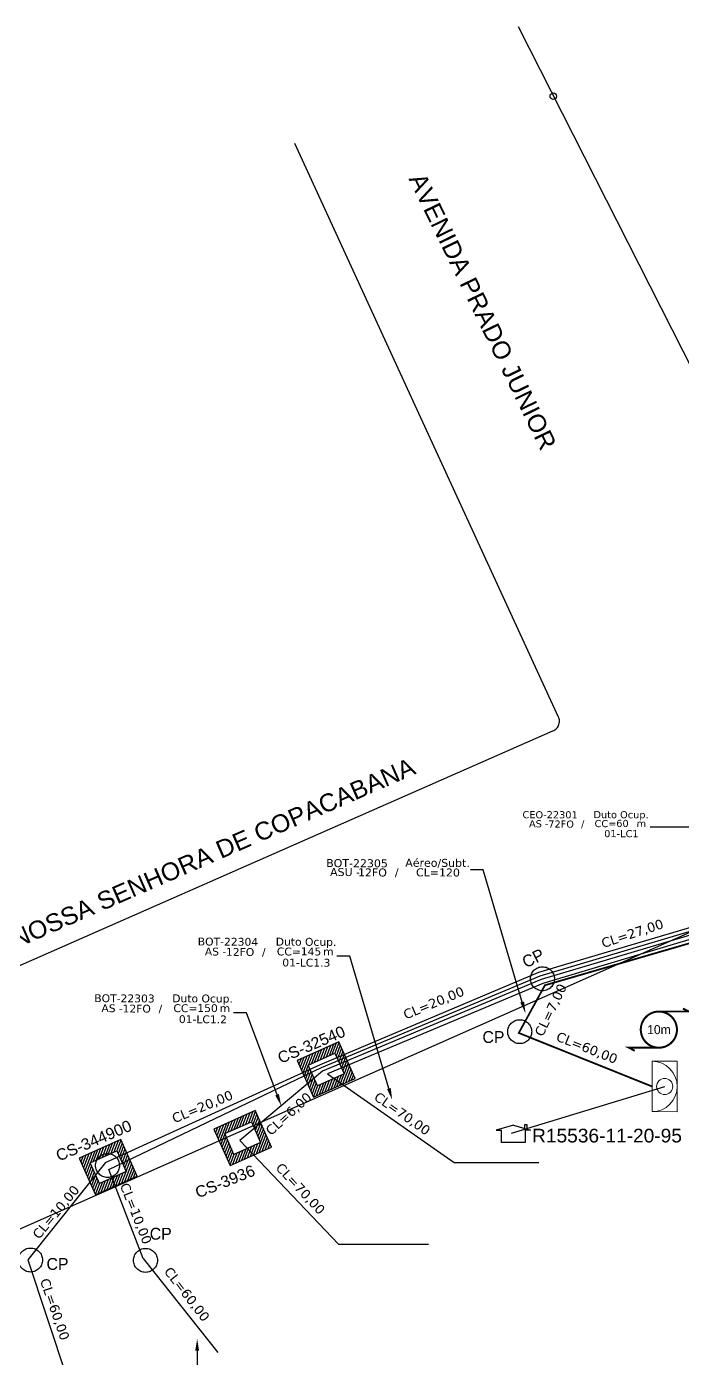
# Model space of a CAD drawing. Header units: metres. Extents: x -1286 to -445, y -500 to 94.
# Drawn here: x -862.2 to -766.3, y -398 to -203.4 of the extents above; entities that cross this region are included whole.
import ezdxf
from ezdxf import colors
from ezdxf.entities.mleader import LeaderData, LeaderLine
from ezdxf.enums import TextEntityAlignment as Align
from ezdxf.math import Vec2, Vec3

# ---------------------------------------------------------------- set-up
doc = ezdxf.new("R2010")
doc.units = ezdxf.units.M
doc.linetypes.add('PHANTOM2', pattern=[1.25, 0.625, -0.125, 0.125, -0.125, 0.125, -0.125])
for name, color, linetype in [('10.0-Cartográfico', 4, 'Continuous'), ('10.1-Caixas Subterrâneas', 5, 'Continuous'), ('CAP_A_INSTALAR', 1, 'Continuous'), ('CELULAS_GPON', 7, 'Continuous'), ('Folga', 1, 'Continuous'), ('label_cabos', 7, 'Continuous'), ('Legenda', 1, 'Continuous'), ('LOGRADOURO', 5, 'Continuous'), ('surveys', 7, 'Continuous'), ('surveys legendas', 7, 'Continuous')]:
    doc.layers.add(name, color=color, linetype=linetype)
doc.layers.add('20.1-CDO_INTERIOR', color=1, linetype='Continuous', lineweight=0)
doc.layers.add('DROP DE CLIENTE', color=140, linetype='Continuous', plot=False)
doc.layers.add('EXTRA', color=50, linetype='Continuous', plot=False)
doc.styles.add('ARIAL', font='arial.ttf')
doc.styles.add('siredit', font='verdana.ttf')
doc.linetypes.add('FENCELINE1', pattern='A,0.25,-0.1,[133,ltypeshp.shx,S=0.1,R=0,X=-0.1,Y=0],-0.1,1', length=1.45)

# ---------------------------------------------------------------- blocks, each defined once
blk = doc.blocks.new('DV')
at = {"linetype": 'Continuous'}
blk.add_circle((0, 0), 0.00000275, dxfattribs=at)
blk = doc.blocks.new('MHMZ')
at = {"color": 0, "linetype": 'PHANTOM2'}
blk.add_circle((0, 0), 0.0000101, dxfattribs=at)
blk = doc.blocks.new('*X69')
at = {"color": 0, "linetype": 'Continuous'}
for p, q in [((-1.25, 0.34099), (-0.49099, 1.1)), ((-1.25, 0.517767), (-0.667767, 1.1)), ((-1.25, 0.694544), (-0.844544, 1.1)), ((-1.25, 0.87132), (-1.02132, 1.1)), ((-1.25, 1.048097), (-1.198097, 1.1)), ((-0.789214, 0.625), (-0.314214, 1.1)), ((-0.612437, 0.625), (-0.137437, 1.1)), ((-0.43566, 0.625), (0.03934, 1.1)), ((-0.258883, 0.625), (0.216117, 1.1)), ((-0.082107, 0.625), (0.392893, 1.1)), ((0.09467, 0.625), (0.56967, 1.1)), ((0.271447, 0.625), (0.746447, 1.1)), ((0.448223, 0.625), (0.923223, 1.1)), ((0.625, 0.625), (1.1, 1.1)), ((0.801777, 0.625), (1.25, 1.073223)), ((0.8035, 0.449947), (1.25, 0.896447)), ((-1.25, 0.164214), (-0.8035, 0.610714)), ((-1.25, -0.012563), (-0.8035, 0.433937)), ((-1.25, -0.18934), (-0.8035, 0.25716)), ((-1.25, -0.366117), (-0.8035, 0.080383)), ((0.8035, 0.27317), (1.25, 0.71967)), ((0.8035, 0.096393), (1.25, 0.542893)), ((0.8035, -0.080383), (1.25, 0.366117)), ((0.8035, -0.25716), (1.25, 0.18934)), ((0.8035, -0.433937), (1.25, 0.012563)), ((-1.25, -0.542893), (-0.8035, -0.096393)), ((-1.25, -0.71967), (-0.8035, -0.27317)), ((-1.25, -0.896447), (-0.8035, -0.449947)), ((-1.25, -1.073223), (-0.801777, -0.625)), ((-1.1, -1.1), (-0.625, -0.625)), ((-0.923223, -1.1), (-0.448223, -0.625)), ((-0.746447, -1.1), (-0.271447, -0.625)), ((-0.56967, -1.1), (-0.09467, -0.625)), ((-0.392893, -1.1), (0.082107, -0.625)), ((-0.216117, -1.1), (0.258883, -0.625)), ((-0.03934, -1.1), (0.43566, -0.625)), ((0.137437, -1.1), (0.612437, -0.625)), ((0.314214, -1.1), (0.789214, -0.625)), ((0.49099, -1.1), (1.25, -0.34099)), ((0.667767, -1.1), (1.25, -0.517767)), ((0.8035, -0.610714), (1.25, -0.164214)), ((0.844544, -1.1), (1.25, -0.694544)), ((1.02132, -1.1), (1.25, -0.87132)), ((1.198097, -1.1), (1.25, -1.048097))]:
    blk.add_line(p, q, dxfattribs=at)
blk = doc.blocks.new('MANHOLE_MQ')
at = {"color": 0, "linetype": 'Continuous'}
for p, q in [((0.00000623, 0.00000569), (-0.00000627, 0.00000569)), ((-0.00000627, 0.00000569), (-0.00000627, -0.00000531)), ((0.00000623, -0.00000531), (0.00000623, 0.00000569)), ((-0.00000404, 0.00000331), (0.00000399, 0.00000331)), ((-0.00000404, -0.00000294), (-0.00000404, 0.00000331)), ((0.00000399, 0.00000331), (0.00000399, -0.00000294)), ((0.00000399, -0.00000294), (-0.00000404, -0.00000294)), ((0.00000399, -0.00000294), (0.00000399, -0.00000294)), ((-0.00000627, -0.00000531), (0.00000623, -0.00000531))]:
    blk.add_line(p, q, dxfattribs=at)
at = {"color": 0, "linetype": 'Continuous', "xscale": 5e-06, "yscale": 5e-06, "zscale": 1e-05}
blk.add_blockref('*X69', (-0.00000002, 0.00000019), dxfattribs=at)
blk = doc.blocks.new('Inst CB DT OCUP CFOA-SM-AS-80-TS-72')
at = {"layer": 'label_cabos', "color": 0, "style": 'siredit'}
for tag, flags, p in [('ID_ATIVIDADE', 3, (1.31, 2.67)), ('FATOR', 1, (11.56, 2.55))]:
    blk.add_attdef(tag, text='', height=1, rotation=359.69, dxfattribs=dict(at, flags=flags)).set_placement(p, align=Align.MIDDLE_CENTER)
for tag, p in [('TIPO_CABO', (1.76, 0)), ('DESTINO_CABO', (3.13, 1.26)), ('CABO', (4.69, -0.05)), ('/', (7.71, -0.05)), ('LANCE', (10.91, 0)), ('TIPO_CABO', (13.11, 1.24)), ('UND', (15.96, 0)), ('FID', (13.15, -1.41))]:
    blk.add_attdef(tag, text='', height=1, rotation=359.69, dxfattribs=at).set_placement(p, align=Align.MIDDLE_CENTER)
blk.add_attdef('QTDE', (12.43, -0.47), '', height=1, rotation=359.69, dxfattribs=at)
blk = doc.blocks.new('Inst CB DT OCUP CFOA-SM-AS-80-TS-24')
at = {"layer": 'label_cabos', "color": 0, "style": 'siredit'}
for tag, flags, p in [('ID_ATIVIDADE', 3, (1.31, 2.67)), ('FATOR', 1, (11.56, 2.55))]:
    blk.add_attdef(tag, text='', height=1, rotation=359.69, dxfattribs=dict(at, flags=flags)).set_placement(p, align=Align.MIDDLE_CENTER)
for tag, p in [('DESTINO_CABO', (3.13, 1.26)), ('TIPO_CABO', (13.11, 1.24)), ('TIPO_CABO', (1.76, 0)), ('CABO', (4.69, -0.05)), ('/', (7.71, -0.05)), ('LANCE', (10.91, 0)), ('UND', (15.96, 0)), ('FID', (13.15, -1.41))]:
    blk.add_attdef(tag, text='', height=1, rotation=359.69, dxfattribs=at).set_placement(p, align=Align.MIDDLE_CENTER)
blk.add_attdef('QTDE', (12.43, -0.47), '', height=1, rotation=359.69, dxfattribs=at)
blk = doc.blocks.new('LEGENDA DOS CABOS')
at = {"layer": 'EXTRA', "color": 0, "style": 'siredit'}
for tag, p in [('ID', (4.6, 0.97)), ('XX', (9.03, 0.97))]:
    blk.add_attdef(tag, text='', height=0.48, rotation=359.69, dxfattribs=at).set_placement(p, align=Align.MIDDLE_CENTER)
at = {"layer": 'Legenda', "color": 0, "style": 'siredit'}
for tag, p in [('TIPO_CABO', (1.31, 0)), ('CABO', (4.69, -0.05)), ('/', (6.81, -0.05)), ('METROS', (10.03, -0.05))]:
    blk.add_attdef(tag, text='', height=0.8, rotation=359.69, dxfattribs=at).set_placement(p, align=Align.MIDDLE_CENTER)
blk = doc.blocks.new('A$C07E14978')
at = {"layer": 'Folga', "color": 0, "const_width": 0.146}
blk.add_lwpolyline([(2.226, 2.915, 1.000012), (2.226, 0.281, 0.999978)], format="xyb", close=True, dxfattribs=at)
at = {"layer": 'Folga', "color": 0, "const_width": 0.137}
for points in [[(2.226, 2.915), (4.421, 2.915), (3.982, 3.135)], [(2.226, 0.281), (0.031, 0.281), (0.47, 0.061)]]:
    blk.add_lwpolyline(points, dxfattribs=at)
at = {"layer": 'Folga', "color": 0}
blk.add_text('10m', height=0.6586, dxfattribs=at).set_placement((1.376, 1.269))

msp = doc.modelspace()

# ---------------------------------------------------------------- linework, layer by layer
at = {"layer": '10.0-Cartográfico'}
for points in [[(-790.37, -203.39), (-764.68, -253.93)], [(-805.39, -258.78), (-823.01, -220.49)], [(-895.69, -354.85), (-785.27, -306.31), (-785.12, -306.23), (-784.97, -306.14), (-784.83, -306.04), (-784.72, -305.92), (-784.6, -305.79), (-784.52, -305.65), (-784.43, -305.51), (-784.38, -305.35), (-784.34, -305.19), (-784.3, -305.03), (-784.31, -304.86), (-784.33, -304.71), (-784.35, -304.53), (-784.4, -304.38), (-784.45, -304.28), (-805.39, -258.78)], [(-753.01, -351.9), (-760.79, -336.93), (-760.96, -336.65), (-761.17, -336.38), (-761.39, -336.13), (-761.65, -335.9), (-761.94, -335.7), (-762.23, -335.53), (-762.55, -335.4), (-762.89, -335.29), (-763.23, -335.22), (-763.58, -335.17), (-763.94, -335.16), (-874.23, -383.97)]]:
    msp.add_lwpolyline(points, dxfattribs=at)
at = {"layer": '20.1-CDO_INTERIOR', "color": 1, "lineweight": 18}
msp.add_lwpolyline([(-767.09, -361.96), (-767.09, -354.59), (-770.77, -354.59), (-770.78, -361.95)], close=True, dxfattribs=at)
msp.add_circle((-768.93, -358.27), 1.18, dxfattribs=at)
msp.add_arc((-770.77, -358.27), 3.68, 269.9724, 89.9724, dxfattribs=at)
at = {"layer": 'CAP_A_INSTALAR', "color": 7, "linetype": 'FENCELINE1', "ltscale": 3}
for points in [[(-850.68, -369.37), (-819.26, -355.06), (-787.34, -341.57), (-753.44, -331.53), (-752.31, -324.56)], [(-850.2, -370.41), (-819.1, -355.5), (-787.12, -342.11), (-753.07, -331.98), (-752.31, -324.56)], [(-752.31, -324.56), (-752.58, -332.42), (-786.98, -342.66), (-818.93, -356.04), (-831.02, -366.17), (-816.62, -381.32), (-803.45, -381.32)], [(-752.31, -324.56), (-752.04, -332.86), (-786.74, -343.2), (-818.22, -356.44), (-799.71, -369.38), (-787.35, -369.39)], [(-850.68, -369.37), (-862.01, -383.59)], [(-845.18, -383.4), (-850.2, -370.41)], [(-862.01, -383.59), (-856.34, -400.82), (-843.38, -400.88)], [(-845.18, -383.4), (-834.25, -397.12), (-834.25, -397.12)]]:
    msp.add_lwpolyline(points, dxfattribs=at)
at = {"layer": 'CAP_A_INSTALAR', "linetype": 'FENCELINE1', "ltscale": 3, "const_width": 0.26}
msp.add_lwpolyline([(-752.31, -324.56), (-751.41, -333.31), (-786.44, -343.48), (-790.26, -350.45), (-770.77, -358.27), (-770.77, -358.27)], dxfattribs=at)
at = {"layer": 'DROP DE CLIENTE'}
msp.add_lwpolyline([(-791.33, -365.07), (-768.93, -358.27)], dxfattribs=at)
at = {"layer": 'surveys'}
for p, q in [((-789.36, -363.81), (-789.09, -363.81)), ((-789.36, -364.4), (-789.36, -363.81)), ((-789.09, -363.81), (-789.09, -364.47)), ((-791.04, -363.92), (-793.56, -364.65)), ((-793.56, -364.65), (-792.77, -364.65)), ((-792.77, -366.45), (-792.77, -364.66)), ((-791.04, -363.92), (-788.53, -364.65)), ((-788.53, -364.65), (-789.32, -364.65)), ((-789.32, -364.65), (-789.32, -366.45)), ((-789.32, -366.45), (-792.77, -366.45))]:
    msp.add_line(p, q, dxfattribs=at)

# ---------------------------------------------------------------- block references
at = {"layer": '10.0-Cartográfico', "xscale": 173315.0100434826, "yscale": 173315.0100434826, "zscale": 173315.0100434826}
msp.add_blockref('DV', (-785.21, -213.55), dxfattribs=at)
at = {"layer": '10.1-Caixas Subterrâneas', "xscale": 173315.0100434826, "yscale": 173315.0100434826, "zscale": 173315.0100434826}
for p in [(-786.8, -342.53), (-790.12, -350.26), (-850.37, -369.82), (-861.63, -383.63), (-844.82, -383.68)]:
    msp.add_blockref('MHMZ', p, dxfattribs=at)
at = {"layer": '10.1-Caixas Subterrâneas', "color": 30, "xscale": 532070.2385973035, "yscale": 532070.2385973035, "zscale": 532070.2385973035, "rotation": 204.0747393551157}
for p in [(-818.46, -355.7), (-830.67, -365.72), (-850.34, -369.98)]:
    msp.add_blockref('MANHOLE_MQ', p, dxfattribs=at)
at = {"layer": 'Folga', "xscale": 2.006958307478562, "yscale": 2.006958307478562, "zscale": 2.006958307478562}
msp.add_blockref('A$C07E14978', (-774.25, -353.17), dxfattribs=at)
at = {"layer": 'label_cabos'}
ref = msp.add_blockref('Inst CB DT OCUP CFOA-SM-AS-80-TS-72', (-788.94, -319.88), dxfattribs=dict(at, xscale=1.039890060260896, yscale=1.039890060260896, zscale=1.039890060260896, rotation=0.1315642785740555))
ref.add_attrib('DESTINO_CABO', 'CEO-22301', dxfattribs={"color": 0, "height": 1.04, "rotation": 359.8216, "style": 'siredit'}).set_placement((-785.68, -318.56), align=Align.MIDDLE_CENTER)
ref.add_attrib('CABO', '72FO', dxfattribs={"color": 0, "height": 1.04, "rotation": 359.8216, "style": 'siredit'}).set_placement((-784.07, -319.92), align=Align.MIDDLE_CENTER)
ref.add_attrib('TIPO_CABO', 'Duto Ocup.', dxfattribs={"color": 0, "height": 1.04, "rotation": 359.8216, "style": 'siredit'}).set_placement((-775.31, -318.55), align=Align.MIDDLE_CENTER)
ref.add_attrib('/', '/', dxfattribs={"color": 0, "height": 1.04, "rotation": 359.8216, "style": 'siredit'}).set_placement((-780.92, -319.91), align=Align.MIDDLE_CENTER)
ref.add_attrib('TIPO_CABO', 'AS - ', dxfattribs={"color": 0, "height": 1.04, "rotation": 359.8216, "style": 'siredit'}).set_placement((-787.11, -319.88), align=Align.MIDDLE_CENTER)
ref.add_attrib('FID', '01-LC1', dxfattribs={"color": 0, "height": 1.04, "rotation": 359.8216, "style": 'siredit'}).set_placement((-775.26, -321.32), align=Align.MIDDLE_CENTER)
ref.add_attrib('LANCE', 'CC=', dxfattribs={"color": 0, "height": 1.04, "rotation": 359.8216, "style": 'siredit'}).set_placement((-777.59, -319.85), align=Align.MIDDLE_CENTER)
ref.add_attrib('QTDE', '60', (-776.01, -320.34), dxfattribs={"color": 0, "height": 1.04, "rotation": 359.8216, "style": 'siredit'})
ref.add_attrib('UND', 'm', dxfattribs={"color": 0, "height": 1.04, "rotation": 359.8216, "style": 'siredit'}).set_placement((-772.34, -319.84), align=Align.MIDDLE_CENTER)
at = {"layer": 'label_cabos', "color": 0, "lineweight": 0}
ref = msp.add_blockref('LEGENDA DOS CABOS', (-818.85, -327.54), dxfattribs=dict(at, xscale=1.169188942951612, yscale=1.169188942951612, zscale=1.169188942951612))
ref.add_attrib('ID', 'BOT-22305', dxfattribs={"color": 0, "height": 1.169, "rotation": 359.69, "style": 'siredit'}).set_placement((-813.9, -325.64), align=Align.MIDDLE_CENTER)
ref.add_attrib('CABO', '12FO', dxfattribs={"color": 0, "height": 1.169, "rotation": 359.69, "style": 'siredit'}).set_placement((-811.65, -326.99), align=Align.MIDDLE_CENTER)
ref.add_attrib('METROS', 'CL=120', dxfattribs={"color": 0, "height": 1.169, "rotation": 359.69, "style": 'siredit'}).set_placement((-802.07, -326.99), align=Align.MIDDLE_CENTER)
ref.add_attrib('XX', 'Aéreo/Subt.', dxfattribs={"color": 0, "height": 1.1692, "rotation": 359.69, "style": 'siredit'}).set_placement((-802.13, -325.59), align=Align.MIDDLE_CENTER)
ref.add_attrib('/', '/', dxfattribs={"color": 0, "height": 1.17, "rotation": 359.69, "style": 'siredit'}).set_placement((-808.11, -326.99), align=Align.MIDDLE_CENTER)
ref.add_attrib('TIPO_CABO', 'ASU -', dxfattribs={"color": 0, "height": 1.169, "rotation": 359.69, "style": 'siredit'}).set_placement((-815.65, -326.93), align=Align.MIDDLE_CENTER)
ref = msp.add_blockref('Inst CB DT OCUP CFOA-SM-AS-80-TS-24', (-836.35, -338.55), dxfattribs=dict(at, xscale=1.143879066286985, yscale=1.143879066286985, zscale=1.143879066286985))
ref.add_attrib('DESTINO_CABO', 'BOT-22304', dxfattribs={"color": 0, "height": 1.144, "rotation": 359.69, "style": 'siredit'}).set_placement((-832.77, -337.11), align=Align.MIDDLE_CENTER)
ref.add_attrib('CABO', '12FO', dxfattribs={"color": 0, "height": 1.144, "rotation": 359.69, "style": 'siredit'}).set_placement((-830.99, -338.61), align=Align.MIDDLE_CENTER)
ref.add_attrib('TIPO_CABO', 'Duto Ocup.', dxfattribs={"color": 0, "height": 1.144, "rotation": 359.69, "style": 'siredit'}).set_placement((-821.35, -337.13), align=Align.MIDDLE_CENTER)
ref.add_attrib('/', '/', dxfattribs={"color": 0, "height": 1.14, "rotation": 359.69, "style": 'siredit'}).set_placement((-827.53, -338.61), align=Align.MIDDLE_CENTER)
ref.add_attrib('TIPO_CABO', 'AS - ', dxfattribs={"color": 0, "height": 1.144, "rotation": 359.69, "style": 'siredit'}).set_placement((-834.33, -338.56), align=Align.MIDDLE_CENTER)
ref.add_attrib('FID', '01-LC1.3', dxfattribs={"color": 0, "height": 1.144, "rotation": 359.69, "style": 'siredit'}).set_placement((-821.31, -340.17), align=Align.MIDDLE_CENTER)
ref.add_attrib('LANCE', 'CC=', dxfattribs={"color": 0, "height": 1.144, "rotation": 359.69, "style": 'siredit'}).set_placement((-823.87, -338.55), align=Align.MIDDLE_CENTER)
ref.add_attrib('QTDE', '145', (-822.13, -339.1), dxfattribs={"color": 0, "height": 1.144, "rotation": 359.69, "style": 'siredit'})
ref.add_attrib('UND', 'm', dxfattribs={"color": 0, "height": 1.14, "rotation": 359.69, "style": 'siredit'}).set_placement((-818.09, -338.55), align=Align.MIDDLE_CENTER)
ref = msp.add_blockref('Inst CB DT OCUP CFOA-SM-AS-80-TS-24', (-851.47, -346.83), dxfattribs=dict(at, xscale=1.143879066286985, yscale=1.143879066286985, zscale=1.143879066286985))
ref.add_attrib('DESTINO_CABO', 'BOT-22303', dxfattribs={"color": 0, "height": 1.144, "rotation": 359.69, "style": 'siredit'}).set_placement((-847.89, -345.39), align=Align.MIDDLE_CENTER)
ref.add_attrib('CABO', '12FO', dxfattribs={"color": 0, "height": 1.144, "rotation": 359.69, "style": 'siredit'}).set_placement((-846.11, -346.89), align=Align.MIDDLE_CENTER)
ref.add_attrib('TIPO_CABO', 'Duto Ocup.', dxfattribs={"color": 0, "height": 1.144, "rotation": 359.69, "style": 'siredit'}).set_placement((-836.48, -345.41), align=Align.MIDDLE_CENTER)
ref.add_attrib('/', '/', dxfattribs={"color": 0, "height": 1.14, "rotation": 359.69, "style": 'siredit'}).set_placement((-842.65, -346.89), align=Align.MIDDLE_CENTER)
ref.add_attrib('TIPO_CABO', 'AS - ', dxfattribs={"color": 0, "height": 1.144, "rotation": 359.69, "style": 'siredit'}).set_placement((-849.45, -346.84), align=Align.MIDDLE_CENTER)
ref.add_attrib('FID', '01-LC1.2', dxfattribs={"color": 0, "height": 1.144, "rotation": 359.69, "style": 'siredit'}).set_placement((-836.43, -348.45), align=Align.MIDDLE_CENTER)
ref.add_attrib('LANCE', 'CC=', dxfattribs={"color": 0, "height": 1.144, "rotation": 359.69, "style": 'siredit'}).set_placement((-838.99, -346.83), align=Align.MIDDLE_CENTER)
ref.add_attrib('QTDE', '150', (-837.25, -347.38), dxfattribs={"color": 0, "height": 1.144, "rotation": 359.69, "style": 'siredit'})
ref.add_attrib('UND', 'm', dxfattribs={"color": 0, "height": 1.14, "rotation": 359.69, "style": 'siredit'}).set_placement((-833.21, -346.83), align=Align.MIDDLE_CENTER)

# ---------------------------------------------------------------- texts
at = {"layer": '10.1-Caixas Subterrâneas'}
msp.add_text('CP', height=1.733, rotation=26.1012, dxfattribs=at).set_placement((-789.22, -341.01))
at = {"layer": '10.1-Caixas Subterrâneas', "color": 30, "style": 'ARIAL'}
for s, rotation, p in [('CS-32540', 23.1488, (-825.06, -354.97)), ('CS-344900', 23.1488, (-857.47, -369.25)), ('CS-3936', 21.9459, (-837.14, -374.63))]:
    msp.add_text(s, height=1.664, rotation=rotation, dxfattribs=at).set_placement(p)
at = {"layer": '10.1-Caixas Subterrâneas'}
for p in [(-795.57, -351.91), (-844.2, -380.66), (-859.29, -385.07)]:
    msp.add_text('CP', height=1.733, dxfattribs=at).set_placement(p)
at = {"layer": 'CELULAS_GPON', "style": 'siredit'}
for s, rotation, p in [('CL=27,00', 18.4083, (-777.91, -338.05)), ('CL=20,00', 22.5548, (-806.78, -348.5)), ('CL=7,00', 64.3243, (-786.76, -351.09)), ('CL=60,00', 338.3217, (-784.93, -351.51)), ('CL=20,00', 22.5548, (-840.59, -363.66)), ('CL=6,00', 42.1931, (-826.49, -365.53)), ('CL=70,00', 325.202, (-811.55, -360.11)), ('CL=70,00', 313.1663, (-825.89, -370.24)), ('CL=10,00', 50.3892, (-860.39, -380.69)), ('CL=10,00', 291.5605, (-848.59, -372.7)), ('CL=60,00', 307.7641, (-842.19, -385.32)), ('CL=60,00', 289.1554, (-860.27, -386.6))]:
    msp.add_text(s, height=1.387, rotation=rotation, dxfattribs=at).set_placement(p)
at = {"layer": 'LOGRADOURO', "style": 'ARIAL'}
for s, rotation, p in [('AVENIDA PRADO JUNIOR', 295.9203, (-806.39, -225.63)), ('AVENIDA NOSSA SENHORA DE COPACABANA', 23.5964, (-879.29, -344.91))]:
    msp.add_text(s, height=2.5997, rotation=rotation, dxfattribs=at).set_placement(p)
at = {"layer": 'surveys legendas', "color": 0, "style": 'ARIAL'}
msp.add_text('R15536-11-20-95', height=2, dxfattribs=at).set_placement((-788.31, -366.45))

# ---------------------------------------------------------------- leaders
ml = msp.add_multileader_mtext('Standard')
ml.set_content('', color=256)
ml.set_leader_properties()
ml.build(insert=Vec2(0, 0))
ml.multileader.update_dxf_attribs({"arrow_head_size": 1.73})
ctx = ml.context
ctx.base_point, ctx.char_height, ctx.arrow_head_size, ctx.landing_gap_size, ctx.plane_origin = Vec3(-777.97, -320.38), 6.93, 1.73, 3.47, Vec3(-758.85, -320.38)
ctx.text_align_type = 2
notes = []
notes.append((ctx, [(0, (1, 1, 0), (-770.36, -320.38), (-1, 0), 0.682, [(0, [(-761.4, -320.36)], 0, [])])]))
ctx.mtext.insert, ctx.mtext.alignment, ctx.mtext.flow_direction = Vec3(-774.51, -316.92), 3, 5
ml = msp.add_multileader_mtext('Standard')
ml.set_content('', color=256)
ml.set_leader_properties()
ml.build(insert=Vec2(0, 0))
ml.multileader.update_dxf_attribs({"arrow_head_size": 1.73})
ctx = ml.context
ctx.base_point, ctx.char_height, ctx.arrow_head_size, ctx.landing_gap_size, ctx.plane_origin, ctx.plane_x_axis, ctx.plane_y_axis = Vec3(-797.33, -326.6), 6.93, 1.73, 3.47, Vec3(-795.45, -344), Vec3(-1, 0), Vec3(0, -1)
notes.append((ctx, [(0, (1, 1, 0), (-795.45, -326.6), (-1, 0), 1.88, [(0, [(-789.27, -347.59)], 0, [])])]))
ctx.mtext.insert, ctx.mtext.text_direction, ctx.mtext.rotation, ctx.mtext.flow_direction = Vec3(-800.79, -330.06), Vec3(-1, 0), 3.141593, 5
ml = msp.add_multileader_mtext('Standard')
ml.set_content('', color=256)
ml.set_leader_properties()
ml.build(insert=Vec2(0, 0))
ml.multileader.update_dxf_attribs({"arrow_head_size": 1.73})
ctx = ml.context
ctx.base_point, ctx.char_height, ctx.arrow_head_size, ctx.landing_gap_size, ctx.plane_origin, ctx.plane_x_axis, ctx.plane_y_axis = Vec3(-816.83, -339.23), 6.93, 1.73, 3.47, Vec3(-814.95, -356.64), Vec3(-1, 0), Vec3(0, -1)
notes.append((ctx, [(0, (1, 1, 0), (-814.95, -339.23), (-1, 0), 1.88, [(0, [(-808.76, -360.22)], 0, [])])]))
ctx.mtext.insert, ctx.mtext.text_direction, ctx.mtext.rotation, ctx.mtext.flow_direction = Vec3(-820.29, -342.7), Vec3(-1, 0), 3.141593, 5
ml = msp.add_multileader_mtext('Standard')
ml.set_content('', color=256)
ml.set_leader_properties()
ml.build(insert=Vec2(0, 0))
ml.multileader.update_dxf_attribs({"arrow_head_size": 1.73})
ctx = ml.context
ctx.base_point, ctx.char_height, ctx.arrow_head_size, ctx.landing_gap_size, ctx.plane_origin, ctx.plane_x_axis, ctx.plane_y_axis = Vec3(-831.95, -347.51), 6.93, 1.73, 3.47, Vec3(-830.07, -364.92), Vec3(-1, 0), Vec3(0, -1)
notes.append((ctx, [(0, (1, 1, 0), (-830.07, -347.51), (-1, 0), 1.88, [(0, [(-824.98, -361.1)], 0, [])])]))
ctx.mtext.insert, ctx.mtext.text_direction, ctx.mtext.rotation, ctx.mtext.flow_direction = Vec3(-835.42, -350.98), Vec3(-1, 0), 3.141593, 5
ml = msp.add_multileader_mtext('Standard')
ml.set_content('', color=256)
ml.set_leader_properties()
ml.build(insert=Vec2(0, 0))
ml.multileader.update_dxf_attribs({"arrow_head_size": 1.73})
ctx = ml.context
ctx.base_point, ctx.char_height, ctx.arrow_head_size, ctx.landing_gap_size, ctx.plane_origin = Vec3(-835.39, -412.55), 6.93, 1.73, 3.47, Vec3(-837.27, -395.15)
notes.append((ctx, [(0, (1, 1, 0), (-837.27, -412.55), (1, 0), 1.88, [(0, [(-837.27, -395.15)], 0, [])])]))
ctx.mtext.insert, ctx.mtext.flow_direction = Vec3(-831.92, -409.09), 5
for ctx, leaders in notes:
    for number, flags, end, landing, length, lines in leaders:
        leader = LeaderData()
        leader.index, (leader.has_last_leader_line, leader.has_dogleg_vector, leader.attachment_direction) = number, flags
        leader.last_leader_point, leader.dogleg_vector, leader.dogleg_length = Vec3(end), Vec3(landing), length
        for number, points, colour, breaks in lines:
            line = LeaderLine()
            line.index, line.vertices, line.color, line.breaks = number, Vec3.list(points), colors.encode_raw_color(colour), breaks
            leader.lines.append(line)
        ctx.leaders.append(leader)

doc.saveas('drawing.dxf')
